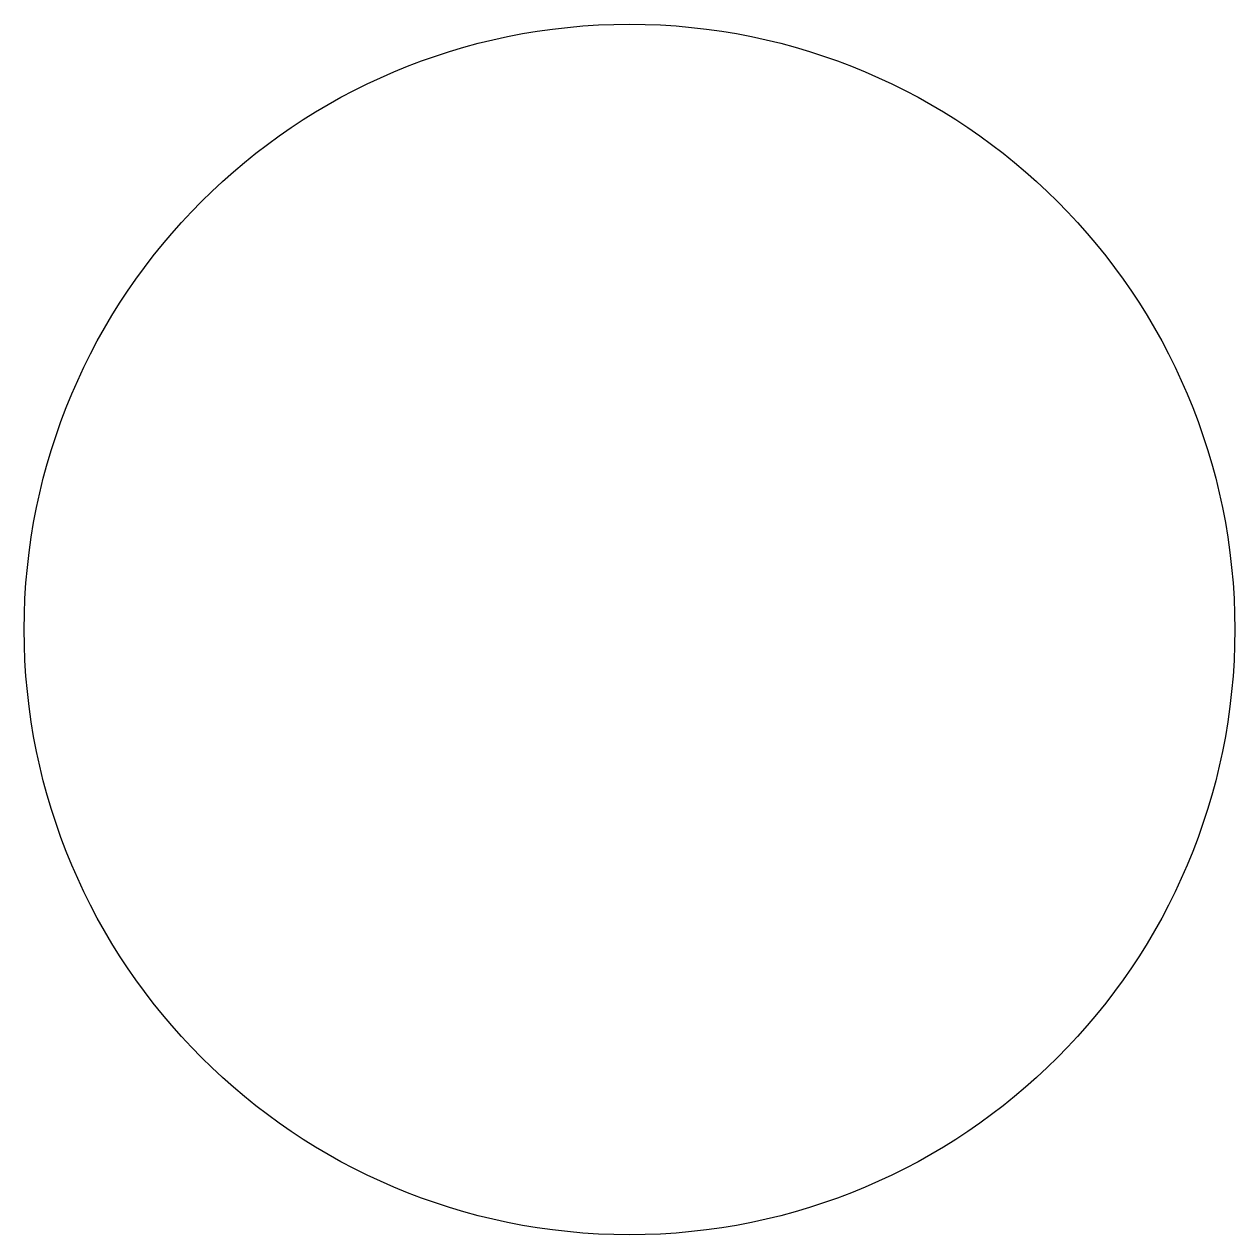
# Model space of a CAD drawing. Header units: millimetres. Extents: x -3.75 to 3.75, y -3.75 to 3.75.
import ezdxf

# ---------------------------------------------------------------- set-up
doc = ezdxf.new("R2010")
doc.units = ezdxf.units.MM
doc.layers.add('jidou1', color=3, linetype='Continuous')

msp = doc.modelspace()

# ---------------------------------------------------------------- linework, layer by layer
at = {"layer": 'jidou1', "color": 3, "linetype": 'Continuous'}
msp.add_circle((0, 0), 3.75, dxfattribs=at)

doc.saveas('drawing.dxf')
